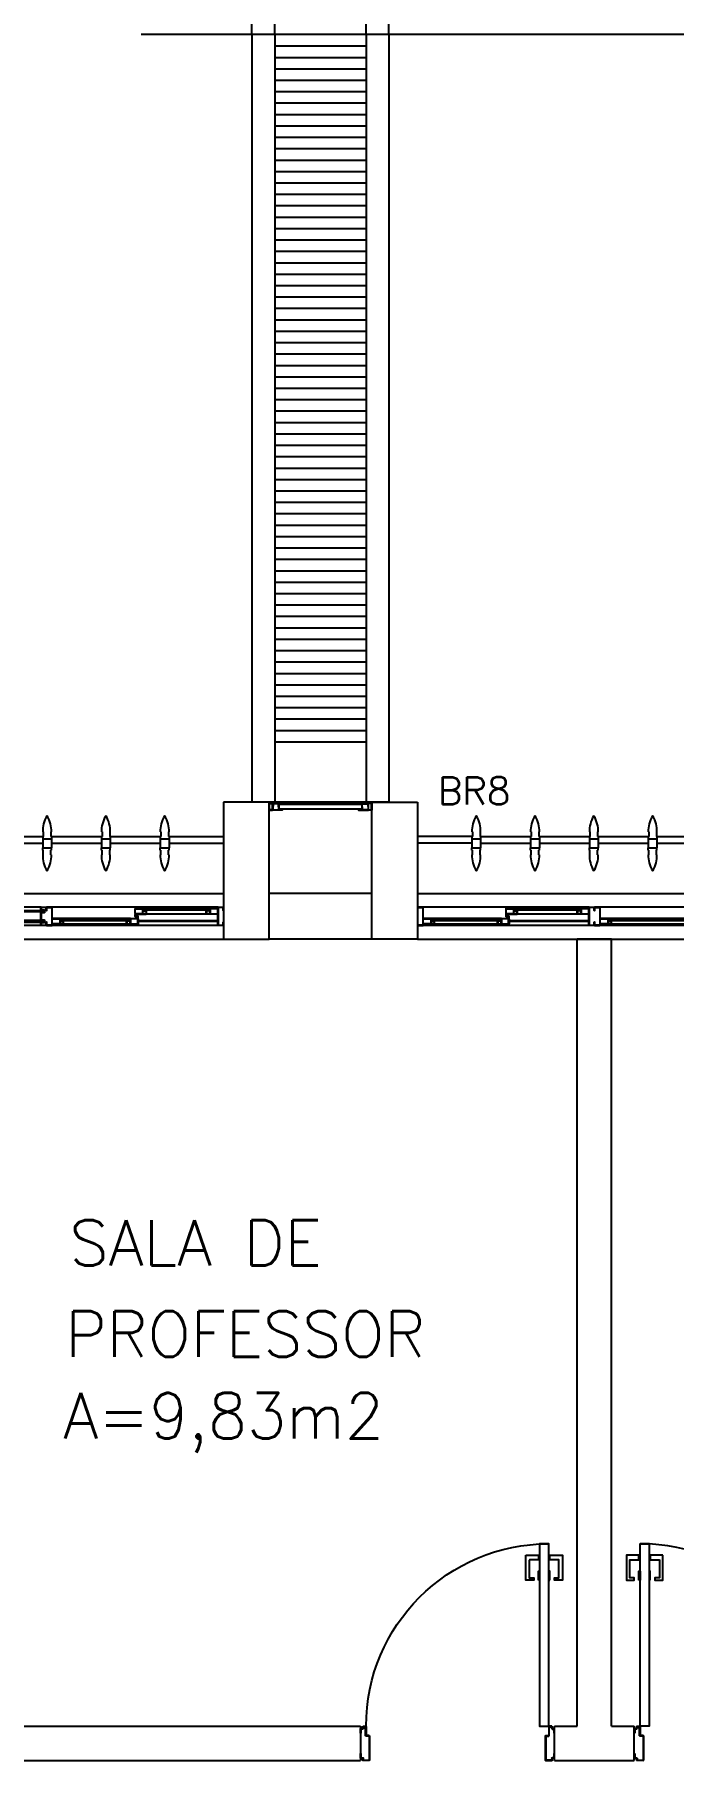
# Model space of a CAD drawing. Header units: millimetres. Extents: x 2128 to 2646, y 1972 to 2207.
# Drawn here: x 2321.78 to 2324.58, y 2111.77 to 2119.33 of the extents above; entities that cross this region are included whole.
import ezdxf

# ---------------------------------------------------------------- set-up
doc = ezdxf.new("R2010")
doc.units = ezdxf.units.MM
doc.linetypes.add('DASHED2', pattern=[0.375, 0.25, -0.125])
for name, color, linetype in [('AR-ALV', 2, 'Continuous'), ('AR-BRISES', 1, 'Continuous'), ('AR-ESQ', 1, 'Continuous'), ('AR-ESTC', 3, 'Continuous'), ('AR-ESTC-V3', 3, 'Continuous'), ('AR-PEITORIL', 1, 'Continuous'), ('AR-PISO', 1, 'Continuous'), ('AR-PORTA', 1, 'Continuous'), ('BR-PAINEL', 1, 'Continuous'), ('BR-SUPORTE', 1, 'Continuous'), ('BR-TEXTO', 2, 'Continuous'), ('DET-PROJ', 1, 'DASHED2'), ('DT-ESQ-BAGUETE-C', 1, 'Continuous'), ('DT-ESQ-BAGUETE-V', 1, 'Continuous'), ('DT-ESQ-CHAPA DOBRADA-V', 1, 'Continuous'), ('DT-ESQ-MARCO-V', 1, 'Continuous'), ('DT-ESQ-PERFIL CADEIRA-C', 2, 'Continuous'), ('DT-ESQ-PERFIL CADEIRA-V', 2, 'Continuous'), ('DT-ESQ-PERFIL U SIMPLES-C', 2, 'Continuous'), ('DT-ESQ-PERFIL U-C', 2, 'Continuous'), ('DT-ESQ-PERFIL U-V', 1, 'Continuous'), ('DT-ESQ-VENEZIANA-C', 1, 'Continuous'), ('DT-ESQ-VENEZIANA-V', 1, 'Continuous'), ('DT-ESQ-VIDRO-C', 2, 'Continuous'), ('DT-ESQ-VIDRO-V', 71, 'Continuous'), ('DT-TXTMOD', 1, 'Continuous'), ('insercao', 4, 'Continuous'), ('maçaneta', 1, 'Continuous'), ('mov', 1, 'Continuous'), ('PM-PERFIL U-C', 2, 'Continuous'), ('pm1', 2, 'Continuous'), ('TEXTO', 2, 'Continuous'), ('Área', 2, 'Continuous')]:
    doc.layers.add(name, color=color, linetype=linetype)
doc.styles.add('S10', font='simplex.shx', dxfattribs={"height": 0.1})
doc.styles.add('S12', font='simplex.shx', dxfattribs={"width": 1.1, "height": 0.12})
doc.styles.add('UNB-100', font='simplex.shx', dxfattribs={"height": 0.2})

# ---------------------------------------------------------------- blocks, each defined once
blk = doc.blocks.new('EF23-P')
at = {"layer": 'DT-ESQ-BAGUETE-C', "ltscale": 0.1}
for points in [[(0.4225, -0.08), (0.409, -0.08), (0.409, -0.0785), (0.422, -0.0785, 0.414214), (0.4225, -0.078), (0.4225, -0.067, 0.414214), (0.422, -0.0665), (0.409, -0.0665), (0.409, -0.065), (0.4225, -0.065, -0.414214), (0.424, -0.0665), (0.424, -0.0785, -0.414214)], [(0.7015, -0.08), (0.715, -0.08), (0.715, -0.0785), (0.702, -0.0785, -0.414214), (0.7015, -0.078), (0.7015, -0.067, -0.414214), (0.702, -0.0665), (0.715, -0.0665), (0.715, -0.065), (0.7015, -0.065, 0.414214), (0.7, -0.0665), (0.7, -0.0785, 0.414214)], [(4.3015, -0.08), (4.315, -0.08), (4.315, -0.0785), (4.302, -0.0785, -0.414214), (4.3015, -0.078), (4.3015, -0.067, -0.414214), (4.302, -0.0665), (4.315, -0.0665), (4.315, -0.065), (4.3015, -0.065, 0.414214), (4.3, -0.0665), (4.3, -0.0785, 0.414214)], [(4.7975, -0.08), (4.784, -0.08), (4.784, -0.0785), (4.797, -0.0785, 0.414214), (4.7975, -0.078), (4.7975, -0.067, 0.414214), (4.797, -0.0665), (4.784, -0.0665), (4.784, -0.065), (4.7975, -0.065, -0.414214), (4.799, -0.0665), (4.799, -0.0785, -0.414214)], [(5.0765, -0.08), (5.09, -0.08), (5.09, -0.0785), (5.077, -0.0785, -0.414214), (5.0765, -0.078), (5.0765, -0.067, -0.414214), (5.077, -0.0665), (5.09, -0.0665), (5.09, -0.065), (5.0765, -0.065, 0.414214), (5.075, -0.0665), (5.075, -0.0785, 0.414214)], [(0.0735, -0.125), (0.06, -0.125), (0.06, -0.1235), (0.073, -0.1235, 0.414214), (0.0735, -0.123), (0.0735, -0.112, 0.414214), (0.073, -0.1115), (0.06, -0.1115), (0.06, -0.11), (0.0735, -0.11, -0.414214), (0.075, -0.1115), (0.075, -0.1235, -0.414214)], [(0.339, -0.125), (0.3525, -0.125), (0.3525, -0.1235), (0.3395, -0.1235, -0.414214), (0.339, -0.123), (0.339, -0.112, -0.414214), (0.3395, -0.1115), (0.3525, -0.1115), (0.3525, -0.11), (0.339, -0.11, 0.414214), (0.3375, -0.1115), (0.3375, -0.1235, 0.414214)], [(4.4485, -0.125), (4.435, -0.125), (4.435, -0.1235), (4.448, -0.1235, 0.414214), (4.4485, -0.123), (4.4485, -0.112, 0.414214), (4.448, -0.1115), (4.435, -0.1115), (4.435, -0.11), (4.4485, -0.11, -0.414214), (4.45, -0.1115), (4.45, -0.1235, -0.414214)], [(4.714, -0.125), (4.7275, -0.125), (4.7275, -0.1235), (4.7145, -0.1235, -0.414214), (4.714, -0.123), (4.714, -0.112, -0.414214), (4.7145, -0.1115), (4.7275, -0.1115), (4.7275, -0.11), (4.714, -0.11, 0.414214), (4.7125, -0.1115), (4.7125, -0.1235, 0.414214)]]:
    blk.add_lwpolyline(points, format="xyb", close=True, dxfattribs=at)
at = {"layer": 'DT-ESQ-BAGUETE-V', "ltscale": 0.1}
for p, q in [((0.4225, -0.065), (0.7015, -0.065)), ((3.81, -0.065), (4.3015, -0.065)), ((4.7975, -0.065), (5.0765, -0.065)), ((0.0735, -0.11), (0.339, -0.11)), ((4.4485, -0.11), (4.714, -0.11))]:
    blk.add_line(p, q, dxfattribs=at)
at = {"layer": 'DT-ESQ-CHAPA DOBRADA-V', "ltscale": 0.1}
for p, q in [((0.025, -0.077), (0.374, -0.077)), ((0.025, -0.08), (0.374, -0.08)), ((4.4, -0.077), (4.749, -0.077)), ((4.4, -0.08), (4.749, -0.08))]:
    blk.add_line(p, q, dxfattribs=at)
at = {"layer": 'DT-ESQ-MARCO-V', "ltscale": 0.1}
for p, q in [((0.7985, -0.06), (1.3515, -0.06)), ((0.7985, -0.14), (1.3515, -0.14))]:
    blk.add_line(p, q, dxfattribs=at)
at = {"layer": 'DT-ESQ-PERFIL CADEIRA-C', "ltscale": 0.1}
for p, q in [((0.025, -0.1335), (0.0735, -0.1335)), ((0.3855, -0.1335), (0.339, -0.1335)), ((0.376, -0.0885), (0.4225, -0.0885)), ((0.75, -0.0885), (0.7015, -0.0885)), ((4.35, -0.0885), (4.3015, -0.0885)), ((4.4, -0.1335), (4.4485, -0.1335)), ((4.7605, -0.1335), (4.714, -0.1335)), ((4.751, -0.0885), (4.7975, -0.0885)), ((5.125, -0.0885), (5.0765, -0.0885))]:
    blk.add_line(p, q, dxfattribs=at)
for points in [[(0.4225, -0.087, -1), (0.4225, -0.09), (0.376, -0.09, -0.414214), (0.374, -0.088), (0.374, -0.067, -0.414214), (0.376, -0.065), (0.4075, -0.065, -0.414214), (0.409, -0.0665), (0.409, -0.087)], [(0.409, -0.0885, -0.198913), (0.4079, -0.0881, -0.198913), (0.4075, -0.087), (0.4075, -0.067, 0.414214), (0.407, -0.0665), (0.376, -0.0665, 0.414214), (0.3755, -0.067), (0.3755, -0.088, 0.414214), (0.376, -0.0885)], [(0.7015, -0.09), (0.75, -0.09), (0.75, -0.0885), (0.715, -0.0885, 0.198912), (0.7161, -0.0881, 0.198913), (0.7165, -0.087), (0.7165, -0.067, -0.414214), (0.717, -0.0665), (0.75, -0.0665), (0.75, -0.065), (0.7165, -0.065, 0.414214), (0.715, -0.0665), (0.715, -0.0785), (0.715, -0.08), (0.715, -0.087), (0.7015, -0.087, 1)], [(4.3015, -0.09), (4.35, -0.09), (4.35, -0.0885), (4.315, -0.0885, 0.198912), (4.3161, -0.0881, 0.198913), (4.3165, -0.087), (4.3165, -0.067, -0.414214), (4.317, -0.0665), (4.35, -0.0665), (4.35, -0.065), (4.3165, -0.065, 0.414214), (4.315, -0.0665), (4.315, -0.0785), (4.315, -0.08), (4.315, -0.087), (4.3015, -0.087, 1)], [(4.7975, -0.087, -1), (4.7975, -0.09), (4.751, -0.09, -0.414214), (4.749, -0.088), (4.749, -0.067, -0.414214), (4.751, -0.065), (4.7825, -0.065, -0.414214), (4.784, -0.0665), (4.784, -0.087)], [(4.784, -0.0885, -0.198913), (4.7829, -0.0881, -0.198913), (4.7825, -0.087), (4.7825, -0.067, 0.414214), (4.782, -0.0665), (4.751, -0.0665, 0.414214), (4.7505, -0.067), (4.7505, -0.088, 0.414214), (4.751, -0.0885)], [(5.0765, -0.09), (5.125, -0.09), (5.125, -0.0885), (5.09, -0.0885, 0.198912), (5.0911, -0.0881, 0.198913), (5.0915, -0.087), (5.0915, -0.067, -0.414214), (5.092, -0.0665), (5.125, -0.0665), (5.125, -0.065), (5.0915, -0.065, 0.414214), (5.09, -0.0665), (5.09, -0.0785), (5.09, -0.08), (5.09, -0.087), (5.0765, -0.087, 1)], [(0.0735, -0.135), (0.025, -0.135), (0.025, -0.1335), (0.06, -0.1335, -0.198912), (0.0589, -0.1331, -0.198913), (0.0585, -0.132), (0.0585, -0.112, 0.414214), (0.058, -0.1115), (0.025, -0.1115), (0.025, -0.11), (0.0585, -0.11, -0.414214), (0.06, -0.1115), (0.06, -0.1235), (0.06, -0.125), (0.06, -0.132), (0.0735, -0.132, -1)], [(0.339, -0.132, 1), (0.339, -0.135), (0.3855, -0.135, 0.414214), (0.3875, -0.133), (0.3875, -0.112, 0.414214), (0.3855, -0.11), (0.354, -0.11, 0.414214), (0.3525, -0.1115), (0.3525, -0.132)], [(0.3525, -0.1335, 0.198913), (0.3536, -0.1331, 0.198913), (0.354, -0.132), (0.354, -0.112, -0.414214), (0.3545, -0.1115), (0.3855, -0.1115, -0.414214), (0.386, -0.112), (0.386, -0.133, -0.414214), (0.3855, -0.1335)], [(4.4485, -0.135), (4.4, -0.135), (4.4, -0.1335), (4.435, -0.1335, -0.198912), (4.4339, -0.1331, -0.198913), (4.4335, -0.132), (4.4335, -0.112, 0.414214), (4.433, -0.1115), (4.4, -0.1115), (4.4, -0.11), (4.4335, -0.11, -0.414214), (4.435, -0.1115), (4.435, -0.1235), (4.435, -0.125), (4.435, -0.132), (4.4485, -0.132, -1)], [(4.714, -0.132, 1), (4.714, -0.135), (4.7605, -0.135, 0.414214), (4.7625, -0.133), (4.7625, -0.112, 0.414214), (4.7605, -0.11), (4.729, -0.11, 0.414214), (4.7275, -0.1115), (4.7275, -0.132)], [(4.7275, -0.1335, 0.198913), (4.7286, -0.1331, 0.198913), (4.729, -0.132), (4.729, -0.112, -0.414214), (4.7295, -0.1115), (4.7605, -0.1115, -0.414214), (4.761, -0.112), (4.761, -0.133, -0.414214), (4.7605, -0.1335)]]:
    blk.add_lwpolyline(points, format="xyb", close=True, dxfattribs=at)
at = {"layer": 'DT-ESQ-PERFIL CADEIRA-V', "ltscale": 0.1}
for p, q in [((0.0735, -0.135), (0.339, -0.135)), ((0.4075, -0.09), (0.7015, -0.09)), ((3.795, -0.09), (4.3015, -0.09)), ((4.4485, -0.135), (4.714, -0.135)), ((4.7825, -0.09), (5.0765, -0.09))]:
    blk.add_line(p, q, dxfattribs=at)
at = {"layer": 'DT-ESQ-PERFIL U SIMPLES-C', "ltscale": 0.1}
for points in [[(0.376, -0.102), (0.384, -0.102), (0.384, -0.1005), (0.376, -0.1005, -0.414214), (0.3755, -0.1), (0.3755, -0.092, -0.414214), (0.376, -0.0915), (0.384, -0.0915), (0.384, -0.09), (0.376, -0.09, 0.414214), (0.374, -0.092), (0.374, -0.1, 0.414214)], [(0.3855, -0.098), (0.3775, -0.098), (0.3775, -0.0995), (0.3855, -0.0995, -0.414214), (0.386, -0.1), (0.386, -0.108, -0.414214), (0.3855, -0.1085), (0.3775, -0.1085), (0.3775, -0.11), (0.3855, -0.11, 0.414214), (0.3875, -0.108), (0.3875, -0.1, 0.414214)], [(4.751, -0.102), (4.759, -0.102), (4.759, -0.1005), (4.751, -0.1005, -0.414214), (4.7505, -0.1), (4.7505, -0.092, -0.414214), (4.751, -0.0915), (4.759, -0.0915), (4.759, -0.09), (4.751, -0.09, 0.414214), (4.749, -0.092), (4.749, -0.1, 0.414214)], [(4.7605, -0.098), (4.7525, -0.098), (4.7525, -0.0995), (4.7605, -0.0995, -0.414214), (4.761, -0.1), (4.761, -0.108, -0.414214), (4.7605, -0.1085), (4.7525, -0.1085), (4.7525, -0.11), (4.7605, -0.11, 0.414214), (4.7625, -0.108), (4.7625, -0.1, 0.414214)]]:
    blk.add_lwpolyline(points, format="xyb", close=True, dxfattribs=at)
at = {"layer": 'DT-ESQ-PERFIL U-C', "ltscale": 0.1}
for points in [[(0, -0.0615, -0.414214), (0.0015, -0.06), (0.0235, -0.06, -0.414214), (0.025, -0.0615), (0.025, -0.1385, -0.414214), (0.0235, -0.14), (0.0015, -0.14, -0.414214), (0, -0.1385), (0, -0.125), (0.0015, -0.125), (0.0015, -0.138, 0.414214), (0.002, -0.1385), (0.023, -0.1385, 0.414214), (0.0235, -0.138), (0.0235, -0.062, 0.414214), (0.023, -0.0615), (0.002, -0.0615, 0.414214), (0.0015, -0.062), (0.0015, -0.075), (0, -0.075)], [(0.775, -0.0615, 0.414214), (0.7735, -0.06), (0.7515, -0.06, 0.414214), (0.75, -0.0615), (0.75, -0.1385, 0.414214), (0.7515, -0.14), (0.7735, -0.14, 0.414214), (0.775, -0.1385), (0.775, -0.125), (0.7735, -0.125), (0.7735, -0.138, -0.414214), (0.773, -0.1385), (0.752, -0.1385, -0.414214), (0.7515, -0.138), (0.7515, -0.062, -0.414214), (0.752, -0.0615), (0.773, -0.0615, -0.414214), (0.7735, -0.062), (0.7735, -0.075), (0.775, -0.075)], [(0.8, -0.1285), (0.8, -0.1385, -0.414214), (0.7985, -0.14), (0.7765, -0.14, -0.414214), (0.775, -0.1385), (0.775, -0.125), (0.7765, -0.125), (0.7765, -0.138, 0.414214), (0.777, -0.1385), (0.798, -0.1385, 0.414214), (0.7985, -0.138), (0.7985, -0.1285), (0.7855, -0.1285, -0.414214), (0.784, -0.127), (0.784, -0.117, -0.414214), (0.7855, -0.1155), (0.7985, -0.1155), (0.7985, -0.0845), (0.7855, -0.0845, -0.414214), (0.784, -0.083), (0.784, -0.073, -0.414214), (0.7855, -0.0715), (0.7985, -0.0715), (0.7985, -0.062, 0.414214), (0.798, -0.0615), (0.777, -0.0615, 0.414214), (0.7765, -0.062), (0.7765, -0.075), (0.775, -0.075), (0.775, -0.0615, -0.414214), (0.7765, -0.06), (0.7985, -0.06, -0.414214), (0.8, -0.0615), (0.8, -0.0715, -0.414214), (0.7985, -0.073), (0.7855, -0.073), (0.7855, -0.083), (0.7985, -0.083), (0.7985, -0.083, -0.414214), (0.8, -0.0845), (0.8, -0.1155, -0.414214), (0.7985, -0.117), (0.7985, -0.117), (0.7855, -0.117), (0.7855, -0.127), (0.7985, -0.127, -0.414214)], [(4.375, -0.0615, 0.414214), (4.3735, -0.06), (4.3515, -0.06, 0.414214), (4.35, -0.0615), (4.35, -0.1385, 0.414214), (4.3515, -0.14), (4.3735, -0.14, 0.414214), (4.375, -0.1385), (4.375, -0.125), (4.3735, -0.125), (4.3735, -0.138, -0.414214), (4.373, -0.1385), (4.352, -0.1385, -0.414214), (4.3515, -0.138), (4.3515, -0.062, -0.414214), (4.352, -0.0615), (4.373, -0.0615, -0.414214), (4.3735, -0.062), (4.3735, -0.075), (4.375, -0.075)], [(4.375, -0.0615, -0.414214), (4.3765, -0.06), (4.3985, -0.06, -0.414214), (4.4, -0.0615), (4.4, -0.1385, -0.414214), (4.3985, -0.14), (4.3765, -0.14, -0.414214), (4.375, -0.1385), (4.375, -0.125), (4.3765, -0.125), (4.3765, -0.138, 0.414214), (4.377, -0.1385), (4.398, -0.1385, 0.414214), (4.3985, -0.138), (4.3985, -0.062, 0.414214), (4.398, -0.0615), (4.377, -0.0615, 0.414214), (4.3765, -0.062), (4.3765, -0.075), (4.375, -0.075)], [(5.15, -0.0615, 0.414214), (5.1485, -0.06), (5.1265, -0.06, 0.414214), (5.125, -0.0615), (5.125, -0.1385, 0.414214), (5.1265, -0.14), (5.1485, -0.14, 0.414214), (5.15, -0.1385), (5.15, -0.125), (5.1485, -0.125), (5.1485, -0.138, -0.414214), (5.148, -0.1385), (5.127, -0.1385, -0.414214), (5.1265, -0.138), (5.1265, -0.062, -0.414214), (5.127, -0.0615), (5.148, -0.0615, -0.414214), (5.1485, -0.062), (5.1485, -0.075), (5.15, -0.075)]]:
    blk.add_lwpolyline(points, format="xyb", close=True, dxfattribs=at)
at = {"layer": 'DT-ESQ-PERFIL U-V', "ltscale": 0.1}
for p, q in [((0.0235, -0.06), (0.7515, -0.06)), ((3.1985, -0.06), (4.3515, -0.06)), ((4.3985, -0.06), (5.1265, -0.06)), ((0.0235, -0.14), (0.7515, -0.14)), ((3.1985, -0.14), (4.3515, -0.14)), ((4.3985, -0.14), (5.1265, -0.14))]:
    blk.add_line(p, q, dxfattribs=at)
at = {"layer": 'DT-ESQ-VIDRO-C', "ltscale": 0.1}
for points in [[(1.3625, -0.081), (1.3625, -0.075), (0.7875, -0.075), (0.7875, -0.081)], [(0.063, -0.13), (0.063, -0.127), (0.3495, -0.127), (0.3495, -0.13)], [(0.7125, -0.085), (0.7125, -0.082), (0.4115, -0.082), (0.4115, -0.085)], [(4.3125, -0.085), (4.3125, -0.082), (3.799, -0.082), (3.799, -0.085)], [(4.438, -0.13), (4.438, -0.127), (4.7245, -0.127), (4.7245, -0.13)], [(5.0875, -0.085), (5.0875, -0.082), (4.7865, -0.082), (4.7865, -0.085)]]:
    blk.add_lwpolyline(points, close=True, dxfattribs=at)
at = {"layer": 'DT-ESQ-VIDRO-V', "ltscale": 0.1}
blk.add_lwpolyline([(1.3625, -0.119), (1.3625, -0.125), (0.7875, -0.125), (0.7875, -0.119)], close=True, dxfattribs=at)
at = {"layer": 'DT-TXTMOD', "ltscale": 0.1, "style": 'S10', "flags": 3}
for tag, p in [('M01', (0.025, -0.28)), ('M02', (0.3253, -0.28)), ('M03', (0.627, -0.28)), ('M04', (0.9288, -0.28)), ('M05', (1.2306, -0.28)), ('M06', (1.5323, -0.28)), ('M07', (1.8341, -0.28)), ('M08', (2.1359, -0.28)), ('M09', (2.4376, -0.28)), ('M10', (2.7394, -0.28)), ('M11', (3.0412, -0.28)), ('M12', (3.3429, -0.28)), ('M13', (3.6447, -0.28)), ('M14', (3.9464, -0.28)), ('M15', (4.2482, -0.28)), ('M16', (4.55, -0.28)), ('M17', (4.8517, -0.28))]:
    blk.add_attdef(tag, p, '', height=0.1, dxfattribs=at)
blk = doc.blocks.new('BR-MODULO8')
at = {"layer": 'BR-PAINEL'}
for p, q in [((-4.9117, 0.27), (-4.9092, 0.27)), ((-4.9117, 0.25), (-4.9117, 0.24)), ((-4.9117, 0.25), (-4.9092, 0.25)), ((-4.9117, 0.24), (-4.8733, 0.24)), ((-4.9117, 0.24), (-4.9117, 0.2)), ((-4.9092, 0.27), (-4.9092, 0.25)), ((-4.8758, 0.27), (-4.8758, 0.25)), ((-4.8733, 0.27), (-4.8758, 0.27)), ((-4.8733, 0.25), (-4.8758, 0.25)), ((-4.8733, 0.25), (-4.8733, 0.24)), ((-4.8733, 0.24), (-4.8733, 0.2)), ((-4.6542, 0.27), (-4.6517, 0.27)), ((-4.6542, 0.25), (-4.6542, 0.24)), ((-4.6542, 0.25), (-4.6517, 0.25)), ((-4.6542, 0.24), (-4.6158, 0.24)), ((-4.6542, 0.24), (-4.6542, 0.2)), ((-4.6517, 0.27), (-4.6517, 0.25)), ((-4.6183, 0.27), (-4.6183, 0.25)), ((-4.6158, 0.27), (-4.6183, 0.27)), ((-4.6158, 0.25), (-4.6183, 0.25)), ((-4.6158, 0.25), (-4.6158, 0.24)), ((-4.6158, 0.24), (-4.6158, 0.2)), ((-4.3967, 0.27), (-4.3942, 0.27)), ((-4.3967, 0.25), (-4.3967, 0.24)), ((-4.3967, 0.25), (-4.3942, 0.25)), ((-4.3967, 0.24), (-4.3583, 0.24)), ((-4.3967, 0.24), (-4.3967, 0.2)), ((-4.3942, 0.27), (-4.3942, 0.25)), ((-4.3608, 0.27), (-4.3608, 0.25)), ((-4.3583, 0.27), (-4.3608, 0.27)), ((-4.3583, 0.25), (-4.3608, 0.25)), ((-4.3583, 0.25), (-4.3583, 0.24)), ((-4.3583, 0.24), (-4.3583, 0.2)), ((-4.1392, 0.27), (-4.1367, 0.27)), ((-4.1392, 0.25), (-4.1392, 0.24)), ((-4.1392, 0.25), (-4.1367, 0.25)), ((-4.1392, 0.24), (-4.1008, 0.24)), ((-4.1392, 0.24), (-4.1392, 0.2)), ((-4.1367, 0.27), (-4.1367, 0.25)), ((-4.1033, 0.27), (-4.1033, 0.25)), ((-4.1008, 0.27), (-4.1033, 0.27)), ((-4.1008, 0.25), (-4.1033, 0.25)), ((-4.1008, 0.25), (-4.1008, 0.24)), ((-4.1008, 0.24), (-4.1008, 0.2)), ((-0.7917, 0.27), (-0.7892, 0.27)), ((-0.7917, 0.25), (-0.7917, 0.24)), ((-0.7917, 0.25), (-0.7892, 0.25)), ((-0.7917, 0.24), (-0.7533, 0.24)), ((-0.7917, 0.24), (-0.7917, 0.2)), ((-0.7892, 0.27), (-0.7892, 0.25)), ((-0.7558, 0.27), (-0.7558, 0.25)), ((-0.7533, 0.27), (-0.7558, 0.27)), ((-0.7533, 0.25), (-0.7558, 0.25)), ((-0.7533, 0.25), (-0.7533, 0.24)), ((-0.7533, 0.24), (-0.7533, 0.2)), ((-0.5342, 0.27), (-0.5317, 0.27)), ((-0.5342, 0.25), (-0.5317, 0.25)), ((-0.5342, 0.25), (-0.5342, 0.24)), ((-0.5342, 0.24), (-0.5342, 0.2)), ((-0.5342, 0.24), (-0.4958, 0.24)), ((-0.5317, 0.27), (-0.5317, 0.25)), ((-0.4958, 0.27), (-0.4983, 0.27)), ((-0.4983, 0.27), (-0.4983, 0.25)), ((-0.4958, 0.25), (-0.4983, 0.25)), ((-0.4958, 0.25), (-0.4958, 0.24)), ((-0.4958, 0.24), (-0.4958, 0.2)), ((-0.2767, 0.27), (-0.2742, 0.27)), ((-0.2767, 0.25), (-0.2767, 0.24)), ((-0.2767, 0.25), (-0.2742, 0.25)), ((-0.2767, 0.24), (-0.2383, 0.24)), ((-0.2767, 0.24), (-0.2767, 0.2)), ((-0.2742, 0.27), (-0.2742, 0.25)), ((-0.2408, 0.27), (-0.2408, 0.25)), ((-0.2383, 0.27), (-0.2408, 0.27)), ((-0.2383, 0.25), (-0.2408, 0.25)), ((-0.2383, 0.25), (-0.2383, 0.24)), ((-0.2383, 0.24), (-0.2383, 0.2)), ((-4.9117, 0.2), (-4.8733, 0.2)), ((-4.9117, 0.19), (-4.9117, 0.2)), ((-4.9117, 0.19), (-4.9092, 0.19)), ((-4.9117, 0.17), (-4.9092, 0.17)), ((-4.9092, 0.17), (-4.9092, 0.19)), ((-4.8733, 0.19), (-4.8758, 0.19)), ((-4.8758, 0.17), (-4.8758, 0.19)), ((-4.8733, 0.17), (-4.8758, 0.17)), ((-4.8733, 0.19), (-4.8733, 0.2)), ((-4.6542, 0.2), (-4.6158, 0.2)), ((-4.6542, 0.19), (-4.6542, 0.2)), ((-4.6542, 0.19), (-4.6517, 0.19)), ((-4.6542, 0.17), (-4.6517, 0.17)), ((-4.6517, 0.17), (-4.6517, 0.19)), ((-4.6158, 0.19), (-4.6183, 0.19)), ((-4.6183, 0.17), (-4.6183, 0.19)), ((-4.6158, 0.17), (-4.6183, 0.17)), ((-4.6158, 0.19), (-4.6158, 0.2)), ((-4.3967, 0.2), (-4.3583, 0.2)), ((-4.3967, 0.19), (-4.3967, 0.2)), ((-4.3967, 0.19), (-4.3942, 0.19)), ((-4.3967, 0.17), (-4.3942, 0.17)), ((-4.3942, 0.17), (-4.3942, 0.19)), ((-4.3583, 0.19), (-4.3608, 0.19)), ((-4.3608, 0.17), (-4.3608, 0.19)), ((-4.3583, 0.17), (-4.3608, 0.17)), ((-4.3583, 0.19), (-4.3583, 0.2)), ((-4.1392, 0.2), (-4.1008, 0.2)), ((-4.1392, 0.19), (-4.1392, 0.2)), ((-4.1392, 0.19), (-4.1367, 0.19)), ((-4.1392, 0.17), (-4.1367, 0.17)), ((-4.1367, 0.17), (-4.1367, 0.19)), ((-4.1008, 0.19), (-4.1033, 0.19)), ((-4.1033, 0.17), (-4.1033, 0.19)), ((-4.1008, 0.17), (-4.1033, 0.17)), ((-4.1008, 0.19), (-4.1008, 0.2)), ((-0.7917, 0.2), (-0.7533, 0.2)), ((-0.7917, 0.19), (-0.7917, 0.2)), ((-0.7917, 0.19), (-0.7892, 0.19)), ((-0.7917, 0.17), (-0.7892, 0.17)), ((-0.7892, 0.17), (-0.7892, 0.19)), ((-0.7533, 0.19), (-0.7558, 0.19)), ((-0.7558, 0.17), (-0.7558, 0.19)), ((-0.7533, 0.17), (-0.7558, 0.17)), ((-0.7533, 0.19), (-0.7533, 0.2)), ((-0.5342, 0.19), (-0.5342, 0.2)), ((-0.5342, 0.2), (-0.4958, 0.2)), ((-0.5342, 0.19), (-0.5317, 0.19)), ((-0.5342, 0.17), (-0.5317, 0.17)), ((-0.5317, 0.17), (-0.5317, 0.19)), ((-0.4983, 0.17), (-0.4983, 0.19)), ((-0.4958, 0.19), (-0.4983, 0.19)), ((-0.4958, 0.17), (-0.4983, 0.17)), ((-0.4958, 0.19), (-0.4958, 0.2)), ((-0.2767, 0.2), (-0.2383, 0.2)), ((-0.2767, 0.19), (-0.2767, 0.2)), ((-0.2767, 0.19), (-0.2742, 0.19)), ((-0.2767, 0.17), (-0.2742, 0.17)), ((-0.2742, 0.17), (-0.2742, 0.19)), ((-0.2383, 0.19), (-0.2408, 0.19)), ((-0.2408, 0.17), (-0.2408, 0.19)), ((-0.2383, 0.17), (-0.2408, 0.17)), ((-0.2383, 0.19), (-0.2383, 0.2))]:
    blk.add_line(p, q, dxfattribs=at)
for centre, radius, start, end in [((-4.7867, 0.2739), 0.1251, 148.47206, 181.77204), ((-4.8925, 0.3387), 0.001, 37.1012, 142.8988), ((-4.9983, 0.2739), 0.1251, 358.22796, 31.52794), ((-4.5292, 0.2739), 0.1251, 148.47206, 181.77204), ((-4.635, 0.3387), 0.001, 37.1012, 142.8988), ((-4.7408, 0.2739), 0.1251, 358.22796, 31.52794), ((-4.2717, 0.2739), 0.1251, 148.47206, 181.77204), ((-4.3775, 0.3387), 0.001, 37.1012, 142.8988), ((-4.4833, 0.2739), 0.1251, 358.22796, 31.52794), ((-4.0142, 0.2739), 0.1251, 148.47206, 181.77204), ((-4.12, 0.3387), 0.001, 37.1012, 142.8988), ((-4.2258, 0.2739), 0.1251, 358.22796, 31.52794), ((-0.6667, 0.2739), 0.1251, 148.47206, 181.77204), ((-0.7725, 0.3387), 0.001, 37.1012, 142.8988), ((-0.8783, 0.2739), 0.1251, 358.22796, 31.52794), ((-0.4092, 0.2739), 0.1251, 148.47206, 181.77204), ((-0.515, 0.3387), 0.001, 37.1012, 142.8988), ((-0.6208, 0.2739), 0.1251, 358.22796, 31.52794), ((-0.1517, 0.2739), 0.1251, 148.47206, 181.77204), ((-0.2575, 0.3387), 0.001, 37.1012, 142.8988), ((-0.3633, 0.2739), 0.1251, 358.22796, 31.52794), ((-4.7867, 0.1661), 0.1251, 178.22796, 211.52794), ((-4.9983, 0.1661), 0.1251, 328.47206, 1.77204), ((-4.5292, 0.1661), 0.1251, 178.22796, 211.52794), ((-4.7408, 0.1661), 0.1251, 328.47206, 1.77204), ((-4.2717, 0.1661), 0.1251, 178.22796, 211.52794), ((-4.4833, 0.1661), 0.1251, 328.47206, 1.77204), ((-4.0142, 0.1661), 0.1251, 178.22796, 211.52794), ((-4.2258, 0.1661), 0.1251, 328.47206, 1.77204), ((-0.6667, 0.1661), 0.1251, 178.22796, 211.52794), ((-0.8783, 0.1661), 0.1251, 328.47206, 1.77204), ((-0.4092, 0.1661), 0.1251, 178.22796, 211.52794), ((-0.6208, 0.1661), 0.1251, 328.47206, 1.77204), ((-0.1517, 0.1661), 0.1251, 178.22796, 211.52794), ((-0.3633, 0.1661), 0.1251, 328.47206, 1.77204), ((-4.8925, 0.1013), 0.001, 217.1012, 322.8988), ((-4.635, 0.1013), 0.001, 217.1012, 322.8988), ((-4.3775, 0.1013), 0.001, 217.1012, 322.8988), ((-4.12, 0.1013), 0.001, 217.1012, 322.8988), ((-0.7725, 0.1013), 0.001, 217.1012, 322.8988), ((-0.515, 0.1013), 0.001, 217.1012, 322.8988), ((-0.2575, 0.1013), 0.001, 217.1012, 322.8988)]:
    blk.add_arc(centre, radius, start, end, dxfattribs=at)
at = {"layer": 'BR-SUPORTE'}
for p, q in [((-4.9117, 0.25), (-5.15, 0.25)), ((-4.8733, 0.25), (-4.6517, 0.25)), ((-4.6158, 0.25), (-4.3942, 0.25)), ((-4.3583, 0.25), (-4.1367, 0.25)), ((-4.1008, 0.25), (-3.8792, 0.25)), ((-1.0108, 0.25), (-0.7892, 0.25)), ((-0.7533, 0.25), (-0.5317, 0.25)), ((-0.4958, 0.25), (-0.2742, 0.25)), ((-0.2383, 0.25), (0, 0.25)), ((-4.9117, 0.22), (-5.15, 0.22)), ((-4.8733, 0.22), (-4.6542, 0.22)), ((-4.6158, 0.22), (-4.3967, 0.22)), ((-4.3583, 0.22), (-4.1392, 0.22)), ((-4.1008, 0.22), (-3.8817, 0.22)), ((-1.0108, 0.22), (-0.7917, 0.22)), ((-0.7533, 0.22), (-0.5342, 0.22)), ((-0.4958, 0.22), (-0.2767, 0.22)), ((-0.2383, 0.22), (0, 0.22))]:
    blk.add_line(p, q, dxfattribs=at)
blk = doc.blocks.new('EF01C-P')
at = {"layer": 'DT-ESQ-BAGUETE-C', "ltscale": 0.1}
for points in [[(0.0015, 0.035), (0.015, 0.035), (0.015, 0.0335), (0.0015, 0.0335), (0.0015, 0.005), (0.015, 0.005), (0.015, 0.0035), (0.0015, 0.0035, -0.414214), (0, 0.005), (0, 0.0335, -0.414214)], [(0.4485, 0.035), (0.435, 0.035), (0.435, 0.0335), (0.4485, 0.0335), (0.4485, 0.005), (0.435, 0.005), (0.435, 0.0035), (0.4485, 0.0035, 0.414214), (0.45, 0.005), (0.45, 0.0335, 0.414214)]]:
    blk.add_lwpolyline(points, format="xyb", close=True, dxfattribs=at)
at = {"layer": 'DT-ESQ-PERFIL CADEIRA-C', "ltscale": 0.1}
for points in [[(0.01, 0.0015), (0.01, 0.003), (0.0015, 0.003, 1), (0.0015, 0), (0.015, 0, 0.414214), (0.0165, 0.0015), (0.0165, 0.0335), (0.043, 0.0335)], [(0.043, 0.0065), (0.018, 0.0065), (0.018, 0.0165), (0.0165, 0.0165), (0.0165, 0.0065, 0.414214), (0.018, 0.005), (0.043, 0.005), (0.0565, 0.005, 1), (0.0565, 0.008), (0.043, 0.008), (0.043, 0.02), (0.043, 0.032), (0.0565, 0.032, 1), (0.0565, 0.035), (0.043, 0.035), (0.0165, 0.035, 0.414214), (0.015, 0.0335), (0.015, 0.0015), (0.0015, 0.0015)], [(0.0415, 0.02), (0.0415, 0.032, -0.414214), (0.043, 0.0335), (0.0565, 0.0335)], [(0.0415, 0.02), (0.0415, 0.008, 0.414214), (0.043, 0.0065), (0.0565, 0.0065)], [(0.407, 0.0065), (0.432, 0.0065), (0.432, 0.0165), (0.4335, 0.0165), (0.4335, 0.0065, -0.414214), (0.432, 0.005), (0.407, 0.005), (0.3935, 0.005, -1), (0.3935, 0.008), (0.407, 0.008), (0.407, 0.02), (0.407, 0.032), (0.3935, 0.032, -1), (0.3935, 0.035), (0.407, 0.035), (0.4335, 0.035, -0.414214), (0.435, 0.0335), (0.435, 0.0015), (0.4485, 0.0015)], [(0.4085, 0.02), (0.4085, 0.032, 0.414214), (0.407, 0.0335), (0.3935, 0.0335)], [(0.4085, 0.02), (0.4085, 0.008, -0.414214), (0.407, 0.0065), (0.3935, 0.0065)], [(0.44, 0.0015), (0.44, 0.003), (0.4485, 0.003, -1), (0.4485, 0), (0.435, 0, -0.414214), (0.4335, 0.0015), (0.4335, 0.0335), (0.407, 0.0335)]]:
    blk.add_lwpolyline(points, format="xyb", dxfattribs=at)
at = {"layer": 'DT-ESQ-PERFIL CADEIRA-V', "ltscale": 0.1}
blk.add_line((0.015, 0), (0.435, 0), dxfattribs=at)
at = {"layer": 'DT-ESQ-VENEZIANA-C', "ltscale": 0.1}
for p, q in [((0.043, 0.0105), (0.407, 0.0105)), ((0.043, 0.009), (0.407, 0.009))]:
    blk.add_line(p, q, dxfattribs=at)
at = {"layer": 'DT-ESQ-VENEZIANA-V', "ltscale": 0.1}
blk.add_line((0.043, 0.031), (0.407, 0.031), dxfattribs=at)
at = {"layer": 'DT-TXTMOD', "ltscale": 0.1, "style": 'S10', "flags": 3}
blk.add_attdef('EF01C', (0.0208, -0.14), '', height=0.1, dxfattribs=at)
blk = doc.blocks.new('PM3')
at = {"layer": 'maçaneta'}
for points in [[(0.02, 0.825), (-0.035, 0.825), (-0.035, 0.715), (0, 0.715), (0, 0.725), (-0.02, 0.725), (-0.02, 0.8035, -0.414214), (-0.0185, 0.805), (0.02, 0.805)], [(0.125, 0.825), (0.07, 0.825), (0.07, 0.805), (0.1085, 0.805, -0.414214), (0.11, 0.8035), (0.11, 0.725), (0.09, 0.725), (0.09, 0.715), (0.125, 0.715)]]:
    blk.add_lwpolyline(points, format="xyb", close=True, dxfattribs=at)
for points in [[(0.02, 0.715), (0.02, 0.755), (0.025, 0.755), (0.025, 0.715)], [(0.07, 0.715), (0.07, 0.755), (0.065, 0.755), (0.065, 0.715)]]:
    blk.add_lwpolyline(points, close=True, dxfattribs=at)
at = {"layer": 'mov'}
blk.add_arc((0.025, 0.075), 0.8, 0, 90, dxfattribs=at)
at = {"layer": 'PM-PERFIL U-C'}
for p, q in [((0, 0.045), (0, 0.0635)), ((0.002, 0.045), (0, 0.045)), ((0.0015, 0.065), (0.01, 0.065)), ((0.002, 0.063), (0.002, 0.045)), ((0.0105, 0.063), (0.002, 0.063)), ((0.01, 0.065), (0.01, 0.0735)), ((0.0115, 0.075), (0.0235, 0.075)), ((0.012, 0.073), (0.012, 0.0645)), ((0.023, 0.073), (0.012, 0.073)), ((0.023, 0.0335), (0.023, 0.073)), ((0.038, 0.032), (0.0245, 0.032)), ((0.025, 0.0735), (0.025, 0.034)), ((0.0385, 0.034), (0.025, 0.034)), ((0.038, 0.032), (0.038, -0.073)), ((0.04, 0.0325), (0.04, -0.0735)), ((0.81, 0.0325), (0.81, -0.0735)), ((0.8115, 0.034), (0.825, 0.034)), ((0.812, 0.032), (0.8255, 0.032)), ((0.812, 0.032), (0.812, -0.073)), ((0.825, 0.0735), (0.825, 0.034)), ((0.8385, 0.075), (0.8265, 0.075)), ((0.827, 0.073), (0.838, 0.073)), ((0.827, 0.0335), (0.827, 0.073)), ((0.838, 0.073), (0.838, 0.0645)), ((0.8395, 0.063), (0.848, 0.063)), ((0.84, 0.065), (0.84, 0.0735)), ((0.8485, 0.065), (0.84, 0.065)), ((0.848, 0.063), (0.848, 0.045)), ((0.848, 0.045), (0.85, 0.045)), ((0.85, 0.045), (0.85, 0.0635)), ((0, -0.045), (0.002, -0.045)), ((0, -0.0635), (0, -0.045)), ((0.01, -0.065), (0.0015, -0.065)), ((0.002, -0.045), (0.002, -0.063)), ((0.002, -0.063), (0.0105, -0.063)), ((0.01, -0.0735), (0.01, -0.065)), ((0.0385, -0.075), (0.0115, -0.075)), ((0.012, -0.0645), (0.012, -0.073)), ((0.012, -0.073), (0.038, -0.073)), ((0.8115, -0.075), (0.8385, -0.075)), ((0.838, -0.073), (0.812, -0.073)), ((0.838, -0.0645), (0.838, -0.073)), ((0.848, -0.063), (0.8395, -0.063)), ((0.84, -0.0735), (0.84, -0.065)), ((0.84, -0.065), (0.8485, -0.065)), ((0.85, -0.045), (0.848, -0.045)), ((0.848, -0.045), (0.848, -0.063)), ((0.85, -0.0635), (0.85, -0.045))]:
    blk.add_line(p, q, dxfattribs=at)
for centre, start, end in [((0.0015, 0.0635), 90, 180), ((0.0115, 0.0735), 90, 180), ((0.0105, 0.0645), 270, 0), ((0.0245, 0.0335), 180, 270), ((0.0235, 0.0735), 360, 90), ((0.0385, 0.0325), 0, 90), ((0.8115, 0.0325), 90, 180), ((0.8265, 0.0735), 90, 180), ((0.8255, 0.0335), 270, 0), ((0.8395, 0.0645), 180, 270), ((0.8385, 0.0735), 0, 90), ((0.8485, 0.0635), 0, 90), ((0.0015, -0.0635), 180, 270), ((0.0115, -0.0735), 180, 270), ((0.0105, -0.0645), 0, 90), ((0.0385, -0.0735), 269.93864, 0), ((0.8115, -0.0735), 180, 270.06136), ((0.8395, -0.0645), 90, 180), ((0.8385, -0.0735), 270, 0), ((0.8485, -0.0635), 270, 0)]:
    blk.add_arc(centre, 0.0015, start, end, dxfattribs=at)
at = {"layer": 'pm1'}
blk.add_lwpolyline([(0.065, 0.875), (0.065, 0.075), (0.025, 0.075), (0.025, 0.875)], close=True, dxfattribs=at)
blk = doc.blocks.new('DET-GS-PLANTA BAIXA')
at = {"layer": 'AR-ESTC-V3'}
for p, q in [((203.9161, -520.5739), (203.9161, -523.9389)), ((204.0161, -520.5739), (204.0161, -523.9389)), ((204.0161, -520.5739), (204.0161, -523.9389)), ((204.4161, -520.5739), (204.4161, -523.9389)), ((204.4161, -520.5739), (204.4161, -523.9389)), ((204.5161, -520.5739), (204.5161, -523.9389))]:
    blk.add_line(p, q, dxfattribs=at)
at = {"layer": 'AR-ESTC-V3', "color": 1}
for p, q in [((204.0161, -520.6239), (204.4161, -520.6239)), ((204.0161, -520.6739), (204.4161, -520.6739)), ((204.0161, -520.7239), (204.4161, -520.7239)), ((204.0161, -520.7739), (204.4161, -520.7739)), ((204.0161, -520.8239), (204.4161, -520.8239)), ((204.0161, -520.8739), (204.4161, -520.8739)), ((204.0161, -520.9239), (204.4161, -520.9239)), ((204.0161, -520.9739), (204.4161, -520.9739)), ((204.0161, -521.0239), (204.4161, -521.0239)), ((204.0161, -521.0739), (204.4161, -521.0739)), ((204.0161, -521.1239), (204.4161, -521.1239)), ((204.0161, -521.1739), (204.4161, -521.1739)), ((204.0161, -521.2239), (204.4161, -521.2239)), ((204.0161, -521.2739), (204.4161, -521.2739)), ((204.0161, -521.3239), (204.4161, -521.3239)), ((204.0161, -521.3739), (204.4161, -521.3739)), ((204.0161, -521.4239), (204.4161, -521.4239)), ((204.0161, -521.4739), (204.4161, -521.4739)), ((204.0161, -521.4739), (204.4161, -521.4739)), ((204.0161, -521.5239), (204.4161, -521.5239)), ((204.0161, -521.5239), (204.4161, -521.5239)), ((204.0161, -521.5739), (204.4161, -521.5739)), ((204.0161, -521.6239), (204.4161, -521.6239)), ((204.0161, -521.6739), (204.4161, -521.6739)), ((204.0161, -521.7239), (204.4161, -521.7239)), ((204.0161, -521.7739), (204.4161, -521.7739)), ((204.0161, -521.8239), (204.4161, -521.8239)), ((204.0161, -521.8739), (204.4161, -521.8739)), ((204.0161, -521.9239), (204.4161, -521.9239)), ((204.0161, -521.9739), (204.4161, -521.9739)), ((204.0161, -522.0239), (204.4161, -522.0239)), ((204.0161, -522.0739), (204.4161, -522.0739)), ((204.0161, -522.1239), (204.4161, -522.1239)), ((204.0161, -522.1739), (204.4161, -522.1739)), ((204.0161, -522.2239), (204.4161, -522.2239)), ((204.0161, -522.2739), (204.4161, -522.2739)), ((204.0161, -522.3239), (204.4161, -522.3239)), ((204.0161, -522.3739), (204.4161, -522.3739)), ((204.0161, -522.4239), (204.4161, -522.4239)), ((204.0161, -522.4739), (204.4161, -522.4739)), ((204.0161, -522.5239), (204.4161, -522.5239)), ((204.0161, -522.5739), (204.4161, -522.5739)), ((204.0161, -522.6239), (204.4161, -522.6239)), ((204.0161, -522.6739), (204.4161, -522.6739)), ((204.0161, -522.7239), (204.4161, -522.7239)), ((204.0161, -522.7739), (204.4161, -522.7739)), ((204.0161, -522.8239), (204.4161, -522.8239)), ((204.0161, -522.8739), (204.4161, -522.8739)), ((204.0161, -522.9239), (204.4161, -522.9239)), ((204.0161, -522.9739), (204.4161, -522.9739)), ((204.0161, -523.0239), (204.4161, -523.0239)), ((204.0161, -523.0739), (204.4161, -523.0739)), ((204.0161, -523.1239), (204.4161, -523.1239)), ((204.0161, -523.1739), (204.4161, -523.1739)), ((204.0161, -523.2239), (204.4161, -523.2239)), ((204.0161, -523.2739), (204.4161, -523.2739)), ((204.0161, -523.3239), (204.4161, -523.3239)), ((204.0161, -523.3739), (204.4161, -523.3739)), ((204.0161, -523.4239), (204.4161, -523.4239)), ((204.0161, -523.4739), (204.4161, -523.4739)), ((204.0161, -523.5239), (204.4161, -523.5239)), ((204.0161, -523.5739), (204.4161, -523.5739)), ((204.0161, -523.6239), (204.4161, -523.6239)), ((204.0161, -523.6739), (204.4161, -523.6739))]:
    blk.add_line(p, q, dxfattribs=at)
at = {"layer": 'AR-PISO'}
blk.add_line((211.0725, -520.5739), (203.4309, -520.5739), dxfattribs=at)
blk.add_line((211.0725, -520.5739), (203.4309, -520.5739), dxfattribs=at)
at = {"layer": 'DET-PROJ', "ltscale": 0.25}
for p, q in [((203.9161, -520.5739), (203.9161, -519.6739)), ((204.0161, -520.5739), (204.0161, -519.6739)), ((204.4161, -520.5739), (204.4161, -519.6739)), ((204.5161, -520.5739), (204.5161, -519.6739))]:
    blk.add_line(p, q, dxfattribs=at)
blk = doc.blocks.new('DET-GS-COBERTURA')
at = {"layer": 'AR-PISO', "linetype": 'Continuous'}
for p, q in [((204.8676, -520.5739), (204.8676, -523.9389)), ((204.9676, -520.5739), (204.9676, -523.9389)), ((205.3676, -520.5739), (205.3676, -523.9389)), ((205.4676, -520.5739), (205.4676, -523.9389)), ((204.9676, -520.6239), (205.3676, -520.6239)), ((204.9676, -520.6739), (205.3676, -520.6739)), ((204.9676, -520.7239), (205.3676, -520.7239)), ((204.9676, -520.7739), (205.3676, -520.7739)), ((204.9676, -520.8239), (205.3676, -520.8239)), ((204.9676, -520.8739), (205.3676, -520.8739)), ((204.9676, -520.9239), (205.3676, -520.9239)), ((204.9676, -520.9739), (205.3676, -520.9739)), ((204.9676, -521.0239), (205.3676, -521.0239)), ((204.9676, -521.0739), (205.3676, -521.0739)), ((204.9676, -521.1239), (205.3676, -521.1239)), ((204.9676, -521.1739), (205.3676, -521.1739)), ((204.9676, -521.2239), (205.3676, -521.2239)), ((204.9676, -521.2739), (205.3676, -521.2739)), ((204.9676, -521.3239), (205.3676, -521.3239)), ((204.9676, -521.3739), (205.3676, -521.3739)), ((204.9676, -521.4239), (205.3676, -521.4239)), ((204.9676, -521.4739), (205.3676, -521.4739)), ((204.9676, -521.4739), (205.3676, -521.4739)), ((204.9676, -521.5239), (205.3676, -521.5239)), ((204.9676, -521.5239), (205.3676, -521.5239)), ((204.9676, -521.5739), (205.3676, -521.5739)), ((204.9676, -521.6239), (205.3676, -521.6239)), ((204.9676, -521.6739), (205.3676, -521.6739)), ((204.9676, -521.7239), (205.3676, -521.7239)), ((204.9676, -521.7739), (205.3676, -521.7739)), ((204.9676, -521.8239), (205.3676, -521.8239)), ((204.9676, -521.8739), (205.3676, -521.8739)), ((204.9676, -521.9239), (205.3676, -521.9239)), ((204.9676, -521.9739), (205.3676, -521.9739)), ((204.9676, -522.0239), (205.3676, -522.0239)), ((204.9676, -522.0739), (205.3676, -522.0739)), ((204.9676, -522.1239), (205.3676, -522.1239)), ((204.9676, -522.1739), (205.3676, -522.1739)), ((204.9676, -522.2239), (205.3676, -522.2239)), ((204.9676, -522.2739), (205.3676, -522.2739)), ((204.9676, -522.3239), (205.3676, -522.3239)), ((204.9676, -522.3739), (205.3676, -522.3739)), ((204.9676, -522.4239), (205.3676, -522.4239)), ((204.9676, -522.4739), (205.3676, -522.4739)), ((204.9676, -522.5239), (205.3676, -522.5239)), ((204.9676, -522.5739), (205.3676, -522.5739)), ((204.9676, -522.6239), (205.3676, -522.6239)), ((204.9676, -522.6739), (205.3676, -522.6739)), ((204.9676, -522.7239), (205.3676, -522.7239)), ((204.9676, -522.7739), (205.3676, -522.7739)), ((204.9676, -522.8239), (205.3676, -522.8239)), ((204.9676, -522.8739), (205.3676, -522.8739)), ((204.9676, -522.9239), (205.3676, -522.9239)), ((204.9676, -522.9739), (205.3676, -522.9739)), ((204.9676, -523.0239), (205.3676, -523.0239)), ((204.9676, -523.0739), (205.3676, -523.0739)), ((204.9676, -523.1239), (205.3676, -523.1239)), ((204.9676, -523.1739), (205.3676, -523.1739)), ((204.9676, -523.2239), (205.3676, -523.2239)), ((204.9676, -523.2739), (205.3676, -523.2739)), ((204.9676, -523.3239), (205.3676, -523.3239)), ((204.9676, -523.3739), (205.3676, -523.3739)), ((204.9676, -523.4239), (205.3676, -523.4239)), ((204.9676, -523.4739), (205.3676, -523.4739)), ((204.9676, -523.5239), (205.3676, -523.5239)), ((204.9676, -523.5739), (205.3676, -523.5739)), ((204.9676, -523.6239), (205.3676, -523.6239)), ((204.9676, -523.6739), (205.3676, -523.6739)), ((205.4676, -523.9389), (204.8676, -523.9389))]:
    blk.add_line(p, q, dxfattribs=at)

msp = doc.modelspace()

# ---------------------------------------------------------------- linework, layer by layer
at = {"layer": 'AR-ALV'}
for p, q in [((2323.2615, 2115.5651), (2322.8115, 2115.5651)), ((2323.2615, 2115.3651), (2322.8115, 2115.3651)), ((2324.3115, 2115.3651), (2324.1615, 2115.3651)), ((2324.1615, 2111.9151), (2324.1615, 2115.3651)), ((2324.3115, 2111.9151), (2324.3115, 2115.3651)), ((2321.3115, 2111.9151), (2323.2113, 2111.9151)), ((2323.2113, 2111.9151), (2323.2113, 2111.7651)), ((2324.0615, 2111.7651), (2324.0615, 2111.9151)), ((2324.0615, 2111.9151), (2324.1615, 2111.9151)), ((2324.3115, 2111.9151), (2324.4115, 2111.9151)), ((2324.4115, 2111.7651), (2324.4115, 2111.9151)), ((2319.2615, 2111.7651), (2323.2113, 2111.7651)), ((2324.0615, 2111.7651), (2324.4115, 2111.7651))]:
    msp.add_line(p, q, dxfattribs=at)
at = {"layer": 'AR-ESTC'}
for p, q in [((2322.8115, 2115.9651), (2322.6115, 2115.9651)), ((2322.6115, 2115.9651), (2322.6115, 2115.3651)), ((2322.8115, 2115.3651), (2322.8115, 2115.9651)), ((2323.2615, 2115.9651), (2323.4615, 2115.9651)), ((2323.2615, 2115.3651), (2323.2615, 2115.9651)), ((2323.4615, 2115.9651), (2323.4615, 2115.3651)), ((2322.6115, 2115.3651), (2322.8115, 2115.3651)), ((2323.4615, 2115.3651), (2323.2615, 2115.3651))]:
    msp.add_line(p, q, dxfattribs=at)
at = {"layer": 'AR-PEITORIL'}
for p, q in [((2317.4615, 2115.5651), (2322.6115, 2115.5651)), ((2323.4615, 2115.5651), (2328.6115, 2115.5651)), ((2317.4615, 2115.3651), (2322.6115, 2115.3651)), ((2323.4615, 2115.3651), (2328.6115, 2115.3651))]:
    msp.add_line(p, q, dxfattribs=at)

# ---------------------------------------------------------------- block references
msp.add_blockref('DET-GS-PLANTA BAIXA', (2118.8204, 2639.904))
at = {"layer": 'AR-BRISES'}
msp.add_blockref('BR-MODULO8', (2322.6115, 2115.5651), dxfattribs=at)
ref = msp.add_blockref('BR-MODULO8', (2328.6115, 2115.5651), dxfattribs=at)
ref.add_attrib('BR', 'BR8', (2323.5499, 2115.9547), dxfattribs={"layer": 'BR-TEXTO', "height": 0.12, "style": 'S12'})
at = {"layer": 'AR-ESQ', "rotation": 180}
for name, p in [('EF01C-P', (2323.2615, 2115.9651)), ('EF23-P', (2322.6115, 2115.3651)), ('EF23-P', (2328.6115, 2115.3651))]:
    msp.add_blockref(name, p, dxfattribs=at)
at = {"layer": 'AR-PORTA', "xscale": -1}
msp.add_blockref('PM3', (2324.0615, 2111.8401), dxfattribs=at)
at = {"layer": 'AR-PORTA'}
msp.add_blockref('PM3', (2324.4115, 2111.8401), dxfattribs=at)
at = {"layer": 'insercao'}
msp.add_blockref('DET-GS-COBERTURA', (2117.8688, 2639.904), dxfattribs=at)

# ---------------------------------------------------------------- texts
at = {"layer": 'TEXTO', "style": 'UNB-100'}
for s, p in [('SALA DE', (2321.9369, 2113.934)), ('PROFESSOR', (2321.9197, 2113.5344))]:
    msp.add_text(s, height=0.2, dxfattribs=at).set_placement(p)
at = {"layer": 'Área', "style": 'UNB-100'}
msp.add_text('A=9,83m2', height=0.2, dxfattribs=at).set_placement((2321.9096, 2113.1761))

doc.saveas('drawing.dxf')
